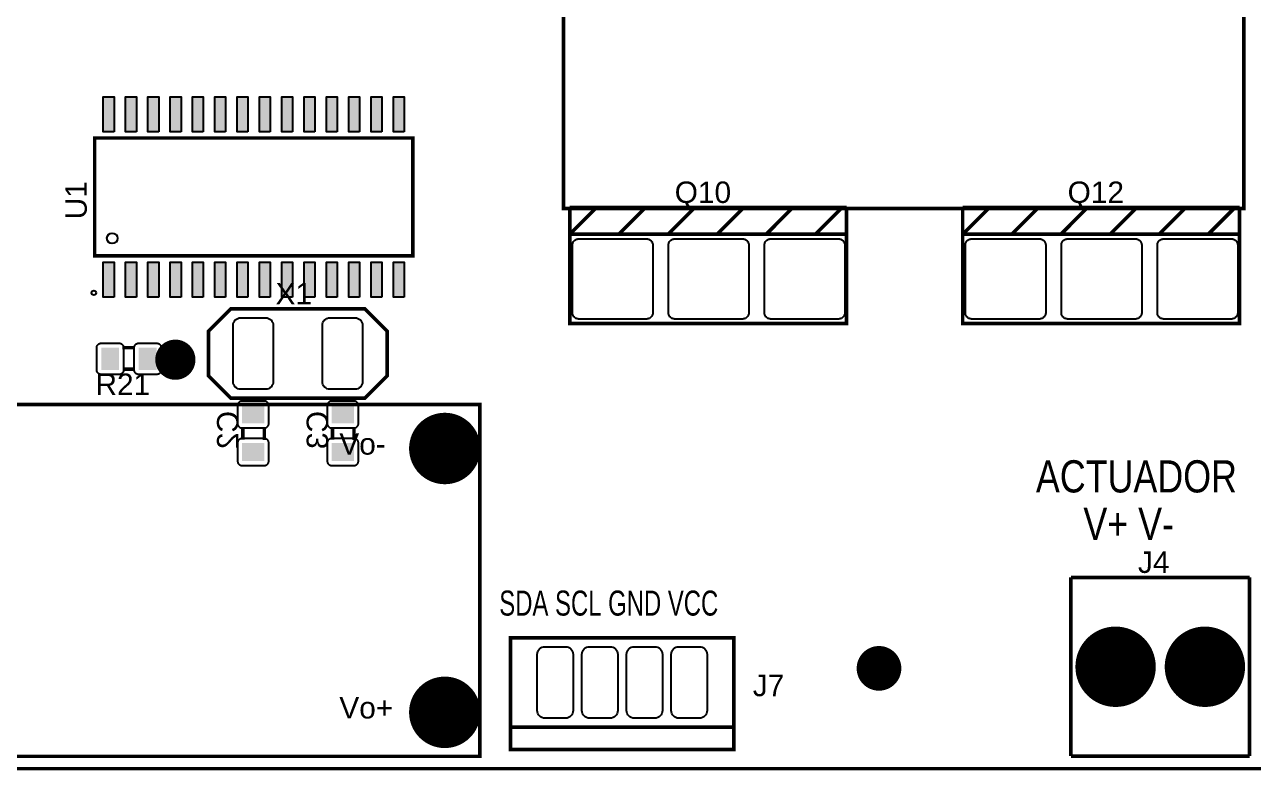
# Model space of a CAD drawing. Header units: inches. Extents: x -4.04 to 4.04, y -1.96 to 1.96.
# Drawn here: x -0.459 to 2.293, y -1.963 to -0.293 of the extents above; entities that cross this region are included whole.
import ezdxf

# ---------------------------------------------------------------- set-up
doc = ezdxf.new("R2010")
doc.units = ezdxf.units.IN
doc.layers.get('0').update_dxf_attribs({"linetype": 'CONTINUOUS'})

# ---------------------------------------------------------------- blocks, each defined once
blk = doc.blocks.new('RPAD')
blk.add_trace([(-0.5, -0.5), (-0.5, 0.5), (0.5, -0.5), (0.5, 0.5)])
blk = doc.blocks.new('EPAD')
at = {"const_width": 0.5}
blk.add_lwpolyline([(-0.25, 0, 1), (0.25, 0, 1)], format="xyb", close=True, dxfattribs=at)

msp = doc.modelspace()

# ---------------------------------------------------------------- linework, layer by layer
for points, const_width in [([(-4.033465, -1.958661), (4.033465, -1.958661), (4.033465, 1.950787), (-4.033465, 1.950787), (-4.033465, -1.958661)], 0.008), ([(-4.033465, -1.958661), (4.033465, -1.958661), (4.033465, 1.950787), (-4.033465, 1.950787), (-4.033465, -1.958661)], 0.008), ([(-4.033465, -1.958661), (4.033465, -1.958661), (4.033465, 1.950787), (-4.033465, 1.950787), (-4.033465, -1.958661)], 0.008), ([(0.748367, -0.70506), (2.271989, -0.70506), (2.271989, 0.279192), (0.748367, 0.279192), (0.748367, -0.70506)], 0.008), ([(0.748367, -0.70506), (2.271989, -0.70506), (2.271989, 0.279192), (0.748367, 0.279192), (0.748367, -0.70506)], 0.008), ([(0.748367, -0.70506), (2.271989, -0.70506), (2.271989, 0.279192), (0.748367, 0.279192), (0.748367, -0.70506)], 0.008), ([(0.410827, -0.811024), (0.410827, -0.547244), (-0.301772, -0.547244), (-0.301772, -0.811024), (0.410827, -0.811024)], 0.007874), ([(0.410827, -0.811024), (0.410827, -0.547244), (-0.301772, -0.547244), (-0.301772, -0.811024), (0.410827, -0.811024)], 0.007874), ([(0.410827, -0.811024), (0.410827, -0.547244), (-0.301772, -0.547244), (-0.301772, -0.811024), (0.410827, -0.811024)], 0.007874), ([(0.76217, -0.70254), (1.38217, -0.70254)], 0.008), ([(0.76217, -0.76254), (0.82217, -0.70254)], 0.008), ([(0.76217, -0.76254), (0.76217, -0.70254)], 0.008), ([(0.76217, -0.70254), (1.38217, -0.70254)], 0.008), ([(0.76217, -0.76254), (0.82217, -0.70254)], 0.008), ([(0.76217, -0.76254), (0.76217, -0.70254)], 0.008), ([(0.76217, -0.70254), (1.38217, -0.70254)], 0.008), ([(0.76217, -0.76254), (0.82217, -0.70254)], 0.008), ([(0.76217, -0.76254), (0.76217, -0.70254)], 0.008), ([(0.87217, -0.76254), (0.93217, -0.70254)], 0.008), ([(0.87217, -0.76254), (0.93217, -0.70254)], 0.008), ([(0.87217, -0.76254), (0.93217, -0.70254)], 0.008), ([(0.98217, -0.76254), (1.04217, -0.70254)], 0.008), ([(0.98217, -0.76254), (1.04217, -0.70254)], 0.008), ([(0.98217, -0.76254), (1.04217, -0.70254)], 0.008), ([(1.09217, -0.76254), (1.15217, -0.70254)], 0.008), ([(1.09217, -0.76254), (1.15217, -0.70254)], 0.008), ([(1.09217, -0.76254), (1.15217, -0.70254)], 0.008), ([(1.20217, -0.76254), (1.26217, -0.70254)], 0.008), ([(1.20217, -0.76254), (1.26217, -0.70254)], 0.008), ([(1.20217, -0.76254), (1.26217, -0.70254)], 0.008), ([(1.31217, -0.76254), (1.37217, -0.70254)], 0.008), ([(1.31217, -0.76254), (1.37217, -0.70254)], 0.008), ([(1.31217, -0.76254), (1.37217, -0.70254)], 0.008), ([(1.31217, -0.76254), (1.37217, -0.70254)], 0.008), ([(1.31217, -0.76254), (1.37217, -0.70254)], 0.008), ([(1.31217, -0.76254), (1.37217, -0.70254)], 0.008), ([(1.38217, -0.76254), (1.38217, -0.70254)], 0.008), ([(1.38217, -0.76254), (1.38217, -0.70254)], 0.008), ([(1.38217, -0.76254), (1.38217, -0.70254)], 0.008), ([(1.642091, -0.70254), (2.262091, -0.70254)], 0.008), ([(1.642091, -0.76254), (1.702091, -0.70254)], 0.008), ([(1.642091, -0.76254), (1.642091, -0.70254)], 0.008), ([(1.642091, -0.70254), (2.262091, -0.70254)], 0.008), ([(1.642091, -0.76254), (1.702091, -0.70254)], 0.008), ([(1.642091, -0.76254), (1.642091, -0.70254)], 0.008), ([(1.642091, -0.70254), (2.262091, -0.70254)], 0.008), ([(1.642091, -0.76254), (1.702091, -0.70254)], 0.008), ([(1.642091, -0.76254), (1.642091, -0.70254)], 0.008), ([(1.752091, -0.76254), (1.812091, -0.70254)], 0.008), ([(1.752091, -0.76254), (1.812091, -0.70254)], 0.008), ([(1.752091, -0.76254), (1.812091, -0.70254)], 0.008), ([(1.862091, -0.76254), (1.922091, -0.70254)], 0.008), ([(1.862091, -0.76254), (1.922091, -0.70254)], 0.008), ([(1.862091, -0.76254), (1.922091, -0.70254)], 0.008), ([(1.972091, -0.76254), (2.032091, -0.70254)], 0.008), ([(1.972091, -0.76254), (2.032091, -0.70254)], 0.008), ([(1.972091, -0.76254), (2.032091, -0.70254)], 0.008), ([(2.082091, -0.76254), (2.142091, -0.70254)], 0.008), ([(2.082091, -0.76254), (2.142091, -0.70254)], 0.008), ([(2.082091, -0.76254), (2.142091, -0.70254)], 0.008), ([(2.192091, -0.76254), (2.252091, -0.70254)], 0.008), ([(2.192091, -0.76254), (2.252091, -0.70254)], 0.008), ([(2.192091, -0.76254), (2.252091, -0.70254)], 0.008), ([(2.192091, -0.76254), (2.252091, -0.70254)], 0.008), ([(2.192091, -0.76254), (2.252091, -0.70254)], 0.008), ([(2.192091, -0.76254), (2.252091, -0.70254)], 0.008), ([(2.262091, -0.76254), (2.262091, -0.70254)], 0.008), ([(2.262091, -0.76254), (2.262091, -0.70254)], 0.008), ([(2.262091, -0.76254), (2.262091, -0.70254)], 0.008), ([(0.76217, -0.76254), (1.38217, -0.76254), (1.38217, -0.96254), (0.76217, -0.96254), (0.76217, -0.76254)], 0.008), ([(0.76217, -0.76254), (1.38217, -0.76254), (1.38217, -0.96254), (0.76217, -0.96254), (0.76217, -0.76254)], 0.008), ([(0.76217, -0.76254), (1.38217, -0.76254), (1.38217, -0.96254), (0.76217, -0.96254), (0.76217, -0.76254)], 0.008), ([(1.642091, -0.76254), (2.262091, -0.76254), (2.262091, -0.96254), (1.642091, -0.96254), (1.642091, -0.76254)], 0.008), ([(1.642091, -0.76254), (2.262091, -0.76254), (2.262091, -0.96254), (1.642091, -0.96254), (1.642091, -0.76254)], 0.008), ([(1.642091, -0.76254), (2.262091, -0.76254), (2.262091, -0.96254), (1.642091, -0.96254), (1.642091, -0.76254)], 0.008), ([(0.00315, -0.929528), (0.30315, -0.929528), (0.35315, -0.979528), (0.35315, -1.079528), (0.30315, -1.129528), (0.00315, -1.129528), (-0.04685, -1.079528), (-0.04685, -0.979528), (0.00315, -0.929528)], 0.008), ([(0.00315, -0.929528), (0.30315, -0.929528), (0.35315, -0.979528), (0.35315, -1.079528), (0.30315, -1.129528), (0.00315, -1.129528), (-0.04685, -1.079528), (-0.04685, -0.979528), (0.00315, -0.929528)], 0.008), ([(0.00315, -0.929528), (0.30315, -0.929528), (0.35315, -0.979528), (0.35315, -1.079528), (0.30315, -1.129528), (0.00315, -1.129528), (-0.04685, -1.079528), (-0.04685, -0.979528), (0.00315, -0.929528)], 0.008), ([(-0.212071, -1.016339), (-0.240071, -1.016339)], 0.008), ([(-0.212071, -1.016339), (-0.240071, -1.016339)], 0.008), ([(-0.212071, -1.016339), (-0.240071, -1.016339)], 0.008), ([(-0.212071, -1.064339), (-0.239071, -1.064339)], 0.008), ([(-0.212071, -1.064339), (-0.239071, -1.064339)], 0.008), ([(-0.212071, -1.064339), (-0.239071, -1.064339)], 0.008), ([(-0.777559, -1.931102), (0.561024, -1.931102), (0.561024, -1.143701), (-0.777559, -1.143701), (-0.777559, -1.931102)], 0.008), ([(-0.777559, -1.931102), (0.561024, -1.931102), (0.561024, -1.143701), (-0.777559, -1.143701), (-0.777559, -1.931102)], 0.008), ([(-0.777559, -1.931102), (0.561024, -1.931102), (0.561024, -1.143701), (-0.777559, -1.143701), (-0.777559, -1.931102)], 0.008), ([(0.03015, -1.195), (0.03015, -1.222)], 0.008), ([(0.03015, -1.195), (0.03015, -1.222)], 0.008), ([(0.03015, -1.195), (0.03015, -1.222)], 0.008), ([(0.07815, -1.195), (0.07815, -1.223)], 0.008), ([(0.07815, -1.195), (0.07815, -1.223)], 0.008), ([(0.07815, -1.195), (0.07815, -1.223)], 0.008), ([(0.230937, -1.195), (0.230937, -1.222)], 0.008), ([(0.230937, -1.195), (0.230937, -1.222)], 0.008), ([(0.230937, -1.195), (0.230937, -1.222)], 0.008), ([(0.278937, -1.195), (0.278937, -1.223)], 0.008), ([(0.278937, -1.195), (0.278937, -1.223)], 0.008), ([(0.278937, -1.195), (0.278937, -1.223)], 0.008), ([(1.884587, -1.53065), (1.884587, -1.93065)], 0.008), ([(1.884587, -1.53065), (2.284587, -1.53065)], 0.008), ([(1.884587, -1.53065), (1.884587, -1.93065)], 0.008), ([(1.884587, -1.53065), (2.284587, -1.53065)], 0.008), ([(1.884587, -1.53065), (1.884587, -1.93065)], 0.008), ([(1.884587, -1.53065), (2.284587, -1.53065)], 0.008), ([(2.284587, -1.53065), (2.284587, -1.93065)], 0.008), ([(2.284587, -1.53065), (2.284587, -1.93065)], 0.008), ([(2.284587, -1.53065), (2.284587, -1.93065)], 0.008), ([(0.629528, -1.915748), (1.129528, -1.915748), (1.129528, -1.665748), (0.629528, -1.665748), (0.629528, -1.915748)], 0.008), ([(0.629528, -1.915748), (1.129528, -1.915748), (1.129528, -1.665748), (0.629528, -1.665748), (0.629528, -1.915748)], 0.008), ([(0.629528, -1.915748), (1.129528, -1.915748), (1.129528, -1.665748), (0.629528, -1.665748), (0.629528, -1.915748)], 0.008), ([(1.129528, -1.865748), (0.629528, -1.865748)], 0.008), ([(1.129528, -1.865748), (0.629528, -1.865748)], 0.008), ([(1.129528, -1.865748), (0.629528, -1.865748)], 0.008), ([(1.884587, -1.93065), (2.284587, -1.93065)], 0.008), ([(1.884587, -1.93065), (2.284587, -1.93065)], 0.008), ([(1.884587, -1.93065), (2.284587, -1.93065)], 0.008)]:
    msp.add_lwpolyline(points, dxfattribs=dict(const_width=const_width))
for points in [[(-0.258472, -0.533594), (-0.282472, -0.533594), (-0.282472, -0.454594), (-0.258472, -0.454594), (-0.258472, -0.533594)], [(-0.208472, -0.533594), (-0.232472, -0.533594), (-0.232472, -0.454594), (-0.208472, -0.454594), (-0.208472, -0.533594)], [(-0.158472, -0.533594), (-0.182472, -0.533594), (-0.182472, -0.454594), (-0.158472, -0.454594), (-0.158472, -0.533594)], [(-0.108472, -0.533594), (-0.132472, -0.533594), (-0.132472, -0.454594), (-0.108472, -0.454594), (-0.108472, -0.533594)], [(-0.058472, -0.533594), (-0.082472, -0.533594), (-0.082472, -0.454594), (-0.058472, -0.454594), (-0.058472, -0.533594)], [(-0.008472, -0.533594), (-0.032472, -0.533594), (-0.032472, -0.454594), (-0.008472, -0.454594), (-0.008472, -0.533594)], [(0.041528, -0.533594), (0.017528, -0.533594), (0.017528, -0.454594), (0.041528, -0.454594), (0.041528, -0.533594)], [(0.091528, -0.533594), (0.067528, -0.533594), (0.067528, -0.454594), (0.091528, -0.454594), (0.091528, -0.533594)], [(0.141528, -0.533594), (0.117528, -0.533594), (0.117528, -0.454594), (0.141528, -0.454594), (0.141528, -0.533594)], [(0.191528, -0.533594), (0.167528, -0.533594), (0.167528, -0.454594), (0.191528, -0.454594), (0.191528, -0.533594)], [(0.241528, -0.533594), (0.217528, -0.533594), (0.217528, -0.454594), (0.241528, -0.454594), (0.241528, -0.533594)], [(0.291528, -0.533594), (0.267528, -0.533594), (0.267528, -0.454594), (0.291528, -0.454594), (0.291528, -0.533594)], [(0.341528, -0.533594), (0.317528, -0.533594), (0.317528, -0.454594), (0.341528, -0.454594), (0.341528, -0.533594)], [(0.391528, -0.533594), (0.367528, -0.533594), (0.367528, -0.454594), (0.391528, -0.454594), (0.391528, -0.533594)], [(0.78317, -0.77254), (0.93317, -0.77254), (0.934729, -0.772616), (0.936237, -0.772839), (0.937687, -0.773202), (0.939073, -0.773697), (0.940388, -0.77432), (0.941624, -0.775061), (0.942775, -0.775916), (0.943834, -0.776876), (0.944794, -0.777935), (0.945649, -0.779086), (0.946391, -0.780322), (0.947013, -0.781637), (0.947509, -0.783023), (0.947872, -0.784473), (0.948094, -0.785981), (0.94817, -0.78754), (0.94817, -0.93754), (0.948094, -0.939099), (0.947872, -0.940607), (0.947509, -0.942057), (0.947013, -0.943443), (0.946391, -0.944758), (0.945649, -0.945994), (0.944794, -0.947145), (0.943834, -0.948204), (0.942775, -0.949164), (0.941624, -0.950019), (0.940388, -0.950761), (0.939073, -0.951383), (0.937687, -0.951879), (0.936237, -0.952242), (0.934729, -0.952465), (0.93317, -0.95254), (0.78317, -0.95254), (0.781611, -0.952465), (0.780103, -0.952242), (0.778653, -0.951879), (0.777267, -0.951383), (0.775952, -0.950761), (0.774716, -0.950019), (0.773565, -0.949164), (0.772506, -0.948204), (0.771546, -0.947145), (0.770691, -0.945994), (0.76995, -0.944758), (0.769327, -0.943443), (0.768831, -0.942057), (0.768469, -0.940607), (0.768246, -0.939099), (0.76817, -0.93754), (0.76817, -0.78754), (0.768246, -0.785981), (0.768469, -0.784473), (0.768831, -0.783023), (0.769327, -0.781637), (0.76995, -0.780322), (0.770691, -0.779086), (0.771546, -0.777935), (0.772506, -0.776876), (0.773565, -0.775916), (0.774716, -0.775061), (0.775952, -0.77432), (0.777267, -0.773697), (0.778653, -0.773202), (0.780103, -0.772839), (0.781611, -0.772616), (0.78317, -0.77254)], [(0.99817, -0.77254), (1.14817, -0.77254), (1.149729, -0.772616), (1.151237, -0.772839), (1.152687, -0.773202), (1.154073, -0.773697), (1.155388, -0.77432), (1.156624, -0.775061), (1.157775, -0.775916), (1.158834, -0.776876), (1.159794, -0.777935), (1.160649, -0.779086), (1.161391, -0.780322), (1.162013, -0.781637), (1.162509, -0.783023), (1.162872, -0.784473), (1.163094, -0.785981), (1.16317, -0.78754), (1.16317, -0.93754), (1.163094, -0.939099), (1.162872, -0.940607), (1.162509, -0.942057), (1.162013, -0.943443), (1.161391, -0.944758), (1.160649, -0.945994), (1.159794, -0.947145), (1.158834, -0.948204), (1.157775, -0.949164), (1.156624, -0.950019), (1.155388, -0.950761), (1.154073, -0.951383), (1.152687, -0.951879), (1.151237, -0.952242), (1.149729, -0.952465), (1.14817, -0.95254), (0.99817, -0.95254), (0.996611, -0.952465), (0.995103, -0.952242), (0.993653, -0.951879), (0.992267, -0.951383), (0.990952, -0.950761), (0.989716, -0.950019), (0.988565, -0.949164), (0.987506, -0.948204), (0.986546, -0.947145), (0.985691, -0.945994), (0.98495, -0.944758), (0.984327, -0.943443), (0.983831, -0.942057), (0.983469, -0.940607), (0.983246, -0.939099), (0.98317, -0.93754), (0.98317, -0.78754), (0.983246, -0.785981), (0.983469, -0.784473), (0.983831, -0.783023), (0.984327, -0.781637), (0.98495, -0.780322), (0.985691, -0.779086), (0.986546, -0.777935), (0.987506, -0.776876), (0.988565, -0.775916), (0.989716, -0.775061), (0.990952, -0.77432), (0.992267, -0.773697), (0.993653, -0.773202), (0.995103, -0.772839), (0.996611, -0.772616), (0.99817, -0.77254)], [(1.21317, -0.77254), (1.36317, -0.77254), (1.364729, -0.772616), (1.366237, -0.772839), (1.367687, -0.773202), (1.369073, -0.773697), (1.370388, -0.77432), (1.371624, -0.775061), (1.372775, -0.775916), (1.373834, -0.776876), (1.374794, -0.777935), (1.375649, -0.779086), (1.376391, -0.780322), (1.377013, -0.781637), (1.377509, -0.783023), (1.377872, -0.784473), (1.378094, -0.785981), (1.37817, -0.78754), (1.37817, -0.93754), (1.378094, -0.939099), (1.377872, -0.940607), (1.377509, -0.942057), (1.377013, -0.943443), (1.376391, -0.944758), (1.375649, -0.945994), (1.374794, -0.947145), (1.373834, -0.948204), (1.372775, -0.949164), (1.371624, -0.950019), (1.370388, -0.950761), (1.369073, -0.951383), (1.367687, -0.951879), (1.366237, -0.952242), (1.364729, -0.952465), (1.36317, -0.95254), (1.21317, -0.95254), (1.211611, -0.952465), (1.210103, -0.952242), (1.208653, -0.951879), (1.207267, -0.951383), (1.205952, -0.950761), (1.204716, -0.950019), (1.203565, -0.949164), (1.202506, -0.948204), (1.201546, -0.947145), (1.200691, -0.945994), (1.19995, -0.944758), (1.199327, -0.943443), (1.198831, -0.942057), (1.198469, -0.940607), (1.198246, -0.939099), (1.19817, -0.93754), (1.19817, -0.78754), (1.198246, -0.785981), (1.198469, -0.784473), (1.198831, -0.783023), (1.199327, -0.781637), (1.19995, -0.780322), (1.200691, -0.779086), (1.201546, -0.777935), (1.202506, -0.776876), (1.203565, -0.775916), (1.204716, -0.775061), (1.205952, -0.77432), (1.207267, -0.773697), (1.208653, -0.773202), (1.210103, -0.772839), (1.211611, -0.772616), (1.21317, -0.77254)], [(1.663091, -0.77254), (1.813091, -0.77254), (1.81465, -0.772616), (1.816158, -0.772839), (1.817609, -0.773202), (1.818994, -0.773697), (1.820309, -0.77432), (1.821545, -0.775061), (1.822696, -0.775916), (1.823756, -0.776876), (1.824716, -0.777935), (1.82557, -0.779086), (1.826312, -0.780322), (1.826934, -0.781637), (1.82743, -0.783023), (1.827793, -0.784473), (1.828016, -0.785981), (1.828091, -0.78754), (1.828091, -0.93754), (1.828016, -0.939099), (1.827793, -0.940607), (1.82743, -0.942057), (1.826934, -0.943443), (1.826312, -0.944758), (1.82557, -0.945994), (1.824716, -0.947145), (1.823756, -0.948204), (1.822696, -0.949164), (1.821545, -0.950019), (1.820309, -0.950761), (1.818994, -0.951383), (1.817609, -0.951879), (1.816158, -0.952242), (1.81465, -0.952465), (1.813091, -0.95254), (1.663091, -0.95254), (1.661532, -0.952465), (1.660024, -0.952242), (1.658574, -0.951879), (1.657188, -0.951383), (1.655874, -0.950761), (1.654637, -0.950019), (1.653486, -0.949164), (1.652427, -0.948204), (1.651467, -0.947145), (1.650613, -0.945994), (1.649871, -0.944758), (1.649248, -0.943443), (1.648752, -0.942057), (1.64839, -0.940607), (1.648167, -0.939099), (1.648091, -0.93754), (1.648091, -0.78754), (1.648167, -0.785981), (1.64839, -0.784473), (1.648752, -0.783023), (1.649248, -0.781637), (1.649871, -0.780322), (1.650613, -0.779086), (1.651467, -0.777935), (1.652427, -0.776876), (1.653486, -0.775916), (1.654637, -0.775061), (1.655874, -0.77432), (1.657188, -0.773697), (1.658574, -0.773202), (1.660024, -0.772839), (1.661532, -0.772616), (1.663091, -0.77254)], [(1.878091, -0.77254), (2.028091, -0.77254), (2.02965, -0.772616), (2.031158, -0.772839), (2.032609, -0.773202), (2.033994, -0.773697), (2.035309, -0.77432), (2.036545, -0.775061), (2.037696, -0.775916), (2.038756, -0.776876), (2.039716, -0.777935), (2.04057, -0.779086), (2.041312, -0.780322), (2.041934, -0.781637), (2.04243, -0.783023), (2.042793, -0.784473), (2.043016, -0.785981), (2.043091, -0.78754), (2.043091, -0.93754), (2.043016, -0.939099), (2.042793, -0.940607), (2.04243, -0.942057), (2.041934, -0.943443), (2.041312, -0.944758), (2.04057, -0.945994), (2.039716, -0.947145), (2.038756, -0.948204), (2.037696, -0.949164), (2.036545, -0.950019), (2.035309, -0.950761), (2.033994, -0.951383), (2.032609, -0.951879), (2.031158, -0.952242), (2.02965, -0.952465), (2.028091, -0.95254), (1.878091, -0.95254), (1.876532, -0.952465), (1.875024, -0.952242), (1.873574, -0.951879), (1.872188, -0.951383), (1.870874, -0.950761), (1.869637, -0.950019), (1.868486, -0.949164), (1.867427, -0.948204), (1.866467, -0.947145), (1.865613, -0.945994), (1.864871, -0.944758), (1.864248, -0.943443), (1.863752, -0.942057), (1.86339, -0.940607), (1.863167, -0.939099), (1.863091, -0.93754), (1.863091, -0.78754), (1.863167, -0.785981), (1.86339, -0.784473), (1.863752, -0.783023), (1.864248, -0.781637), (1.864871, -0.780322), (1.865613, -0.779086), (1.866467, -0.777935), (1.867427, -0.776876), (1.868486, -0.775916), (1.869637, -0.775061), (1.870874, -0.77432), (1.872188, -0.773697), (1.873574, -0.773202), (1.875024, -0.772839), (1.876532, -0.772616), (1.878091, -0.77254)], [(2.093091, -0.77254), (2.243091, -0.77254), (2.24465, -0.772616), (2.246158, -0.772839), (2.247609, -0.773202), (2.248994, -0.773697), (2.250309, -0.77432), (2.251545, -0.775061), (2.252696, -0.775916), (2.253756, -0.776876), (2.254716, -0.777935), (2.25557, -0.779086), (2.256312, -0.780322), (2.256934, -0.781637), (2.25743, -0.783023), (2.257793, -0.784473), (2.258016, -0.785981), (2.258091, -0.78754), (2.258091, -0.93754), (2.258016, -0.939099), (2.257793, -0.940607), (2.25743, -0.942057), (2.256934, -0.943443), (2.256312, -0.944758), (2.25557, -0.945994), (2.254716, -0.947145), (2.253756, -0.948204), (2.252696, -0.949164), (2.251545, -0.950019), (2.250309, -0.950761), (2.248994, -0.951383), (2.247609, -0.951879), (2.246158, -0.952242), (2.24465, -0.952465), (2.243091, -0.95254), (2.093091, -0.95254), (2.091532, -0.952465), (2.090024, -0.952242), (2.088574, -0.951879), (2.087188, -0.951383), (2.085874, -0.950761), (2.084637, -0.950019), (2.083486, -0.949164), (2.082427, -0.948204), (2.081467, -0.947145), (2.080613, -0.945994), (2.079871, -0.944758), (2.079248, -0.943443), (2.078752, -0.942057), (2.07839, -0.940607), (2.078167, -0.939099), (2.078091, -0.93754), (2.078091, -0.78754), (2.078167, -0.785981), (2.07839, -0.784473), (2.078752, -0.783023), (2.079248, -0.781637), (2.079871, -0.780322), (2.080613, -0.779086), (2.081467, -0.777935), (2.082427, -0.776876), (2.083486, -0.775916), (2.084637, -0.775061), (2.085874, -0.77432), (2.087188, -0.773697), (2.088574, -0.773202), (2.090024, -0.772839), (2.091532, -0.772616), (2.093091, -0.77254)], [(-0.258472, -0.903673), (-0.282472, -0.903673), (-0.282472, -0.824673), (-0.258472, -0.824673), (-0.258472, -0.903673)], [(-0.208472, -0.903673), (-0.232472, -0.903673), (-0.232472, -0.824673), (-0.208472, -0.824673), (-0.208472, -0.903673)], [(-0.158472, -0.903673), (-0.182472, -0.903673), (-0.182472, -0.824673), (-0.158472, -0.824673), (-0.158472, -0.903673)], [(-0.108472, -0.903673), (-0.132472, -0.903673), (-0.132472, -0.824673), (-0.108472, -0.824673), (-0.108472, -0.903673)], [(-0.058472, -0.903673), (-0.082472, -0.903673), (-0.082472, -0.824673), (-0.058472, -0.824673), (-0.058472, -0.903673)], [(-0.008472, -0.903673), (-0.032472, -0.903673), (-0.032472, -0.824673), (-0.008472, -0.824673), (-0.008472, -0.903673)], [(0.041528, -0.903673), (0.017528, -0.903673), (0.017528, -0.824673), (0.041528, -0.824673), (0.041528, -0.903673)], [(0.091528, -0.903673), (0.067528, -0.903673), (0.067528, -0.824673), (0.091528, -0.824673), (0.091528, -0.903673)], [(0.141528, -0.903673), (0.117528, -0.903673), (0.117528, -0.824673), (0.141528, -0.824673), (0.141528, -0.903673)], [(0.191528, -0.903673), (0.167528, -0.903673), (0.167528, -0.824673), (0.191528, -0.824673), (0.191528, -0.903673)], [(0.241528, -0.903673), (0.217528, -0.903673), (0.217528, -0.824673), (0.241528, -0.824673), (0.241528, -0.903673)], [(0.291528, -0.903673), (0.267528, -0.903673), (0.267528, -0.824673), (0.291528, -0.824673), (0.291528, -0.903673)], [(0.341528, -0.903673), (0.317528, -0.903673), (0.317528, -0.824673), (0.341528, -0.824673), (0.341528, -0.903673)], [(0.391528, -0.903673), (0.367528, -0.903673), (0.367528, -0.824673), (0.391528, -0.824673), (0.391528, -0.903673)], [(0.02515, -0.949528), (0.08115, -0.949528), (0.084626, -0.949866), (0.08784, -0.950839), (0.090731, -0.952385), (0.093235, -0.954442), (0.095292, -0.956946), (0.096838, -0.959837), (0.097811, -0.963052), (0.09815, -0.966528), (0.09815, -1.092528), (0.097811, -1.096004), (0.096838, -1.099218), (0.095292, -1.102109), (0.093235, -1.104613), (0.090731, -1.10667), (0.08784, -1.108216), (0.084626, -1.109189), (0.08115, -1.109528), (0.02515, -1.109528), (0.021674, -1.109189), (0.018459, -1.108216), (0.015569, -1.10667), (0.013064, -1.104613), (0.011007, -1.102109), (0.009461, -1.099218), (0.008488, -1.096004), (0.00815, -1.092528), (0.00815, -0.966528), (0.008488, -0.963052), (0.009461, -0.959837), (0.011007, -0.956946), (0.013064, -0.954442), (0.015569, -0.952385), (0.018459, -0.950839), (0.021674, -0.949866), (0.02515, -0.949528)], [(0.22515, -0.949528), (0.28115, -0.949528), (0.284626, -0.949866), (0.28784, -0.950839), (0.290731, -0.952385), (0.293235, -0.954442), (0.295292, -0.956946), (0.296838, -0.959837), (0.297811, -0.963052), (0.29815, -0.966528), (0.29815, -1.092528), (0.297811, -1.096004), (0.296838, -1.099218), (0.295292, -1.102109), (0.293235, -1.104613), (0.290731, -1.10667), (0.28784, -1.108216), (0.284626, -1.109189), (0.28115, -1.109528), (0.22515, -1.109528), (0.221674, -1.109189), (0.218459, -1.108216), (0.215569, -1.10667), (0.213064, -1.104613), (0.211007, -1.102109), (0.209461, -1.099218), (0.208488, -1.096004), (0.20815, -1.092528), (0.20815, -0.966528), (0.208488, -0.963052), (0.209461, -0.959837), (0.211007, -0.956946), (0.213064, -0.954442), (0.215569, -0.952385), (0.218459, -0.950839), (0.221674, -0.949866), (0.22515, -0.949528)], [(-0.247071, -1.076339), (-0.287071, -1.076339), (-0.28811, -1.076288), (-0.289115, -1.07614), (-0.290082, -1.075898), (-0.291006, -1.075567), (-0.291883, -1.075152), (-0.292707, -1.074657), (-0.293474, -1.074088), (-0.29418, -1.073448), (-0.29482, -1.072742), (-0.29539, -1.071974), (-0.295884, -1.07115), (-0.296299, -1.070274), (-0.29663, -1.06935), (-0.296872, -1.068383), (-0.29702, -1.067378), (-0.297071, -1.066339), (-0.297071, -1.016339), (-0.29702, -1.015299), (-0.296872, -1.014294), (-0.29663, -1.013327), (-0.296299, -1.012403), (-0.295884, -1.011527), (-0.29539, -1.010703), (-0.29482, -1.009935), (-0.29418, -1.009229), (-0.293474, -1.008589), (-0.292707, -1.00802), (-0.291883, -1.007525), (-0.291006, -1.00711), (-0.290082, -1.00678), (-0.289115, -1.006537), (-0.28811, -1.006389), (-0.287071, -1.006339), (-0.247071, -1.006339), (-0.246031, -1.006389), (-0.245026, -1.006537), (-0.244059, -1.00678), (-0.243135, -1.00711), (-0.242259, -1.007525), (-0.241435, -1.00802), (-0.240667, -1.008589), (-0.239961, -1.009229), (-0.239321, -1.009935), (-0.238752, -1.010703), (-0.238257, -1.011527), (-0.237843, -1.012403), (-0.237512, -1.013327), (-0.23727, -1.014294), (-0.237121, -1.015299), (-0.237071, -1.016339), (-0.237071, -1.066339), (-0.237121, -1.067378), (-0.23727, -1.068383), (-0.237512, -1.06935), (-0.237843, -1.070274), (-0.238257, -1.07115), (-0.238752, -1.071974), (-0.239321, -1.072742), (-0.239961, -1.073448), (-0.240667, -1.074088), (-0.241435, -1.074657), (-0.242259, -1.075152), (-0.243135, -1.075567), (-0.244059, -1.075898), (-0.245026, -1.07614), (-0.246031, -1.076288), (-0.247071, -1.076339)], [(-0.163071, -1.076339), (-0.203071, -1.076339), (-0.20411, -1.076288), (-0.205115, -1.07614), (-0.206082, -1.075898), (-0.207006, -1.075567), (-0.207883, -1.075152), (-0.208707, -1.074657), (-0.209474, -1.074088), (-0.21018, -1.073448), (-0.21082, -1.072742), (-0.21139, -1.071974), (-0.211884, -1.07115), (-0.212299, -1.070274), (-0.21263, -1.06935), (-0.212872, -1.068383), (-0.21302, -1.067378), (-0.213071, -1.066339), (-0.213071, -1.016339), (-0.21302, -1.015299), (-0.212872, -1.014294), (-0.21263, -1.013327), (-0.212299, -1.012403), (-0.211884, -1.011527), (-0.21139, -1.010703), (-0.21082, -1.009935), (-0.21018, -1.009229), (-0.209474, -1.008589), (-0.208707, -1.00802), (-0.207883, -1.007525), (-0.207006, -1.00711), (-0.206082, -1.00678), (-0.205115, -1.006537), (-0.20411, -1.006389), (-0.203071, -1.006339), (-0.163071, -1.006339), (-0.162031, -1.006389), (-0.161026, -1.006537), (-0.160059, -1.00678), (-0.159135, -1.00711), (-0.158259, -1.007525), (-0.157435, -1.00802), (-0.156667, -1.008589), (-0.155961, -1.009229), (-0.155321, -1.009935), (-0.154752, -1.010703), (-0.154257, -1.011527), (-0.153843, -1.012403), (-0.153512, -1.013327), (-0.15327, -1.014294), (-0.153121, -1.015299), (-0.153071, -1.016339), (-0.153071, -1.066339), (-0.153121, -1.067378), (-0.15327, -1.068383), (-0.153512, -1.06935), (-0.153843, -1.070274), (-0.154257, -1.07115), (-0.154752, -1.071974), (-0.155321, -1.072742), (-0.155961, -1.073448), (-0.156667, -1.074088), (-0.157435, -1.074657), (-0.158259, -1.075152), (-0.159135, -1.075567), (-0.160059, -1.075898), (-0.161026, -1.07614), (-0.162031, -1.076288), (-0.163071, -1.076339)], [(0.01815, -1.146), (0.01815, -1.186), (0.0182, -1.187039), (0.018348, -1.188044), (0.018591, -1.189011), (0.018921, -1.189935), (0.019336, -1.190812), (0.019831, -1.191636), (0.0204, -1.192404), (0.02104, -1.193109), (0.021746, -1.19375), (0.022514, -1.194319), (0.023338, -1.194813), (0.024214, -1.195228), (0.025138, -1.195559), (0.026105, -1.195801), (0.02711, -1.19595), (0.02815, -1.196), (0.07815, -1.196), (0.079189, -1.19595), (0.080194, -1.195801), (0.081161, -1.195559), (0.082085, -1.195228), (0.082961, -1.194813), (0.083785, -1.194319), (0.084553, -1.19375), (0.085259, -1.193109), (0.085899, -1.192404), (0.086469, -1.191636), (0.086963, -1.190812), (0.087378, -1.189935), (0.087709, -1.189011), (0.087951, -1.188044), (0.088099, -1.187039), (0.08815, -1.186), (0.08815, -1.146), (0.088099, -1.144961), (0.087951, -1.143956), (0.087709, -1.142989), (0.087378, -1.142065), (0.086963, -1.141188), (0.086469, -1.140364), (0.085899, -1.139596), (0.085259, -1.138891), (0.084553, -1.13825), (0.083785, -1.137681), (0.082961, -1.137187), (0.082085, -1.136772), (0.081161, -1.136441), (0.080194, -1.136199), (0.079189, -1.13605), (0.07815, -1.136), (0.02815, -1.136), (0.02711, -1.13605), (0.026105, -1.136199), (0.025138, -1.136441), (0.024214, -1.136772), (0.023338, -1.137187), (0.022514, -1.137681), (0.021746, -1.13825), (0.02104, -1.138891), (0.0204, -1.139596), (0.019831, -1.140364), (0.019336, -1.141188), (0.018921, -1.142065), (0.018591, -1.142989), (0.018348, -1.143956), (0.0182, -1.144961), (0.01815, -1.146)], [(0.218937, -1.146), (0.218937, -1.186), (0.218987, -1.187039), (0.219136, -1.188044), (0.219378, -1.189011), (0.219709, -1.189935), (0.220123, -1.190812), (0.220618, -1.191636), (0.221187, -1.192404), (0.221828, -1.193109), (0.222534, -1.19375), (0.223301, -1.194319), (0.224125, -1.194813), (0.225002, -1.195228), (0.225926, -1.195559), (0.226893, -1.195801), (0.227898, -1.19595), (0.228937, -1.196), (0.278937, -1.196), (0.279976, -1.19595), (0.280981, -1.195801), (0.281948, -1.195559), (0.282872, -1.195228), (0.283749, -1.194813), (0.284573, -1.194319), (0.28534, -1.19375), (0.286046, -1.193109), (0.286687, -1.192404), (0.287256, -1.191636), (0.287751, -1.190812), (0.288165, -1.189935), (0.288496, -1.189011), (0.288738, -1.188044), (0.288887, -1.187039), (0.288937, -1.186), (0.288937, -1.146), (0.288887, -1.144961), (0.288738, -1.143956), (0.288496, -1.142989), (0.288165, -1.142065), (0.287751, -1.141188), (0.287256, -1.140364), (0.286687, -1.139596), (0.286046, -1.138891), (0.28534, -1.13825), (0.284573, -1.137681), (0.283749, -1.137187), (0.282872, -1.136772), (0.281948, -1.136441), (0.280981, -1.136199), (0.279976, -1.13605), (0.278937, -1.136), (0.228937, -1.136), (0.227898, -1.13605), (0.226893, -1.136199), (0.225926, -1.136441), (0.225002, -1.136772), (0.224125, -1.137187), (0.223301, -1.137681), (0.222534, -1.13825), (0.221828, -1.138891), (0.221187, -1.139596), (0.220618, -1.140364), (0.220123, -1.141188), (0.219709, -1.142065), (0.219378, -1.142989), (0.219136, -1.143956), (0.218987, -1.144961), (0.218937, -1.146)], [(0.01815, -1.23), (0.01815, -1.27), (0.0182, -1.271039), (0.018348, -1.272044), (0.018591, -1.273011), (0.018921, -1.273935), (0.019336, -1.274812), (0.019831, -1.275636), (0.0204, -1.276404), (0.02104, -1.277109), (0.021746, -1.27775), (0.022514, -1.278319), (0.023338, -1.278813), (0.024214, -1.279228), (0.025138, -1.279559), (0.026105, -1.279801), (0.02711, -1.27995), (0.02815, -1.28), (0.07815, -1.28), (0.079189, -1.27995), (0.080194, -1.279801), (0.081161, -1.279559), (0.082085, -1.279228), (0.082961, -1.278813), (0.083785, -1.278319), (0.084553, -1.27775), (0.085259, -1.277109), (0.085899, -1.276404), (0.086469, -1.275636), (0.086963, -1.274812), (0.087378, -1.273935), (0.087709, -1.273011), (0.087951, -1.272044), (0.088099, -1.271039), (0.08815, -1.27), (0.08815, -1.23), (0.088099, -1.228961), (0.087951, -1.227956), (0.087709, -1.226989), (0.087378, -1.226065), (0.086963, -1.225188), (0.086469, -1.224364), (0.085899, -1.223596), (0.085259, -1.222891), (0.084553, -1.22225), (0.083785, -1.221681), (0.082961, -1.221187), (0.082085, -1.220772), (0.081161, -1.220441), (0.080194, -1.220199), (0.079189, -1.22005), (0.07815, -1.22), (0.02815, -1.22), (0.02711, -1.22005), (0.026105, -1.220199), (0.025138, -1.220441), (0.024214, -1.220772), (0.023338, -1.221187), (0.022514, -1.221681), (0.021746, -1.22225), (0.02104, -1.222891), (0.0204, -1.223596), (0.019831, -1.224364), (0.019336, -1.225188), (0.018921, -1.226065), (0.018591, -1.226989), (0.018348, -1.227956), (0.0182, -1.228961), (0.01815, -1.23)], [(0.218937, -1.23), (0.218937, -1.27), (0.218987, -1.271039), (0.219136, -1.272044), (0.219378, -1.273011), (0.219709, -1.273935), (0.220123, -1.274812), (0.220618, -1.275636), (0.221187, -1.276404), (0.221828, -1.277109), (0.222534, -1.27775), (0.223301, -1.278319), (0.224125, -1.278813), (0.225002, -1.279228), (0.225926, -1.279559), (0.226893, -1.279801), (0.227898, -1.27995), (0.228937, -1.28), (0.278937, -1.28), (0.279976, -1.27995), (0.280981, -1.279801), (0.281948, -1.279559), (0.282872, -1.279228), (0.283749, -1.278813), (0.284573, -1.278319), (0.28534, -1.27775), (0.286046, -1.277109), (0.286687, -1.276404), (0.287256, -1.275636), (0.287751, -1.274812), (0.288165, -1.273935), (0.288496, -1.273011), (0.288738, -1.272044), (0.288887, -1.271039), (0.288937, -1.27), (0.288937, -1.23), (0.288887, -1.228961), (0.288738, -1.227956), (0.288496, -1.226989), (0.288165, -1.226065), (0.287751, -1.225188), (0.287256, -1.224364), (0.286687, -1.223596), (0.286046, -1.222891), (0.28534, -1.22225), (0.284573, -1.221681), (0.283749, -1.221187), (0.282872, -1.220772), (0.281948, -1.220441), (0.280981, -1.220199), (0.279976, -1.22005), (0.278937, -1.22), (0.228937, -1.22), (0.227898, -1.22005), (0.226893, -1.220199), (0.225926, -1.220441), (0.225002, -1.220772), (0.224125, -1.221187), (0.223301, -1.221681), (0.222534, -1.22225), (0.221828, -1.222891), (0.221187, -1.223596), (0.220618, -1.224364), (0.220123, -1.225188), (0.219709, -1.226065), (0.219378, -1.226989), (0.219136, -1.227956), (0.218987, -1.228961), (0.218937, -1.23)], [(0.752528, -1.845748), (0.706528, -1.845748), (0.703052, -1.84541), (0.699837, -1.844437), (0.696946, -1.842891), (0.694442, -1.840834), (0.692385, -1.838329), (0.690839, -1.835438), (0.689866, -1.832224), (0.689528, -1.828748), (0.689528, -1.702748), (0.689866, -1.699272), (0.690839, -1.696058), (0.692385, -1.693167), (0.694442, -1.690662), (0.696946, -1.688606), (0.699837, -1.687059), (0.703052, -1.686086), (0.706528, -1.685748), (0.752528, -1.685748), (0.756004, -1.686086), (0.759218, -1.687059), (0.762109, -1.688606), (0.764613, -1.690662), (0.76667, -1.693167), (0.768216, -1.696058), (0.769189, -1.699272), (0.769528, -1.702748), (0.769528, -1.828748), (0.769189, -1.832224), (0.768216, -1.835438), (0.76667, -1.838329), (0.764613, -1.840834), (0.762109, -1.842891), (0.759218, -1.844437), (0.756004, -1.84541), (0.752528, -1.845748)], [(0.852528, -1.845748), (0.806528, -1.845748), (0.803052, -1.84541), (0.799837, -1.844437), (0.796946, -1.842891), (0.794442, -1.840834), (0.792385, -1.838329), (0.790839, -1.835438), (0.789866, -1.832224), (0.789528, -1.828748), (0.789528, -1.702748), (0.789866, -1.699272), (0.790839, -1.696058), (0.792385, -1.693167), (0.794442, -1.690662), (0.796946, -1.688606), (0.799837, -1.687059), (0.803052, -1.686086), (0.806528, -1.685748), (0.852528, -1.685748), (0.856004, -1.686086), (0.859218, -1.687059), (0.862109, -1.688606), (0.864613, -1.690662), (0.86667, -1.693167), (0.868216, -1.696058), (0.869189, -1.699272), (0.869528, -1.702748), (0.869528, -1.828748), (0.869189, -1.832224), (0.868216, -1.835438), (0.86667, -1.838329), (0.864613, -1.840834), (0.862109, -1.842891), (0.859218, -1.844437), (0.856004, -1.84541), (0.852528, -1.845748)], [(0.952528, -1.845748), (0.906528, -1.845748), (0.903052, -1.84541), (0.899837, -1.844437), (0.896946, -1.842891), (0.894442, -1.840834), (0.892385, -1.838329), (0.890839, -1.835438), (0.889866, -1.832224), (0.889528, -1.828748), (0.889528, -1.702748), (0.889866, -1.699272), (0.890839, -1.696058), (0.892385, -1.693167), (0.894442, -1.690662), (0.896946, -1.688606), (0.899837, -1.687059), (0.903052, -1.686086), (0.906528, -1.685748), (0.952528, -1.685748), (0.956004, -1.686086), (0.959218, -1.687059), (0.962109, -1.688606), (0.964613, -1.690662), (0.96667, -1.693167), (0.968216, -1.696058), (0.969189, -1.699272), (0.969528, -1.702748), (0.969528, -1.828748), (0.969189, -1.832224), (0.968216, -1.835438), (0.96667, -1.838329), (0.964613, -1.840834), (0.962109, -1.842891), (0.959218, -1.844437), (0.956004, -1.84541), (0.952528, -1.845748)], [(1.052528, -1.845748), (1.006528, -1.845748), (1.003052, -1.84541), (0.999837, -1.844437), (0.996946, -1.842891), (0.994442, -1.840834), (0.992385, -1.838329), (0.990839, -1.835438), (0.989866, -1.832224), (0.989528, -1.828748), (0.989528, -1.702748), (0.989866, -1.699272), (0.990839, -1.696058), (0.992385, -1.693167), (0.994442, -1.690662), (0.996946, -1.688606), (0.999837, -1.687059), (1.003052, -1.686086), (1.006528, -1.685748), (1.052528, -1.685748), (1.056004, -1.686086), (1.059218, -1.687059), (1.062109, -1.688606), (1.064613, -1.690662), (1.06667, -1.693167), (1.068216, -1.696058), (1.069189, -1.699272), (1.069528, -1.702748), (1.069528, -1.828748), (1.069189, -1.832224), (1.068216, -1.835438), (1.06667, -1.838329), (1.064613, -1.840834), (1.062109, -1.842891), (1.059218, -1.844437), (1.056004, -1.84541), (1.052528, -1.845748)]]:
    msp.add_lwpolyline(points, close=True)
for centre, radius in [((-0.262402, -0.771654), 0.011811), ((-0.262402, -0.771654), 0.011811), ((-0.262402, -0.771654), 0.011811), ((-0.30374, -0.893701), 0.004921), ((-0.30374, -0.893701), 0.004921), ((-0.30374, -0.893701), 0.004921)]:
    msp.add_circle(centre, radius)

# ---------------------------------------------------------------- block references
for p, xscale, yscale, rotation in [((-0.270472, -0.494094), 0.024, 0.079, 180), ((-0.220472, -0.494094), 0.024, 0.079, 180), ((-0.170472, -0.494094), 0.024, 0.079, 180), ((-0.120472, -0.494094), 0.024, 0.079, 180), ((-0.070472, -0.494094), 0.024, 0.079, 180), ((-0.020472, -0.494094), 0.024, 0.079, 180), ((0.029528, -0.494094), 0.024, 0.079, 180), ((0.079528, -0.494094), 0.024, 0.079, 180), ((0.129528, -0.494094), 0.024, 0.079, 180), ((0.179528, -0.494094), 0.024, 0.079, 180), ((0.229528, -0.494094), 0.024, 0.079, 180), ((0.279528, -0.494094), 0.024, 0.079, 180), ((0.329528, -0.494094), 0.024, 0.079, 180), ((0.379528, -0.494094), 0.024, 0.079, 180), ((-0.270472, -0.864173), 0.024, 0.079, 180), ((-0.220472, -0.864173), 0.024, 0.079, 180), ((-0.170472, -0.864173), 0.024, 0.079, 180), ((-0.120472, -0.864173), 0.024, 0.079, 180), ((-0.070472, -0.864173), 0.024, 0.079, 180), ((-0.020472, -0.864173), 0.024, 0.079, 180), ((0.029528, -0.864173), 0.024, 0.079, 180), ((0.079528, -0.864173), 0.024, 0.079, 180), ((0.129528, -0.864173), 0.024, 0.079, 180), ((0.179528, -0.864173), 0.024, 0.079, 180), ((0.229528, -0.864173), 0.024, 0.079, 180), ((0.279528, -0.864173), 0.024, 0.079, 180), ((0.329528, -0.864173), 0.024, 0.079, 180), ((0.379528, -0.864173), 0.024, 0.079, 180), ((-0.267071, -1.041339), 0.04, 0.05, 180), ((-0.183071, -1.041339), 0.04, 0.05, 180), ((0.05315, -1.166), 0.04, 0.05, 90), ((0.253937, -1.166), 0.04, 0.05, 90), ((0.05315, -1.25), 0.04, 0.05, 90), ((0.253937, -1.25), 0.04, 0.05, 90)]:
    msp.add_blockref('RPAD', p, dxfattribs=dict(xscale=xscale, yscale=yscale, rotation=rotation))
for p, xscale, yscale in [((-0.121117, -1.043368), 0.09, 0.09), ((0.482283, -1.242126), 0.16, 0.16), ((1.984587, -1.73065), 0.18, 0.18), ((2.184587, -1.73065), 0.18, 0.18), ((1.454724, -1.734252), 0.1, 0.1), ((0.482283, -1.832677), 0.16, 0.16)]:
    msp.add_blockref('EPAD', p, dxfattribs=dict(xscale=xscale, yscale=yscale))

# ---------------------------------------------------------------- texts
at = {"width": 1.041667}
msp.add_text('U1', height=0.048, rotation=90, dxfattribs=at).set_placement((-0.319583, -0.729134))
msp.add_text('U1', height=0.048, rotation=90, dxfattribs=at).set_placement((-0.319583, -0.729134))
msp.add_text('U1', height=0.048, rotation=90, dxfattribs=at).set_placement((-0.319583, -0.729134))
for s, height, width, p in [('Q10', 0.048, 1.041667, (0.99717, -0.69254)), ('Q10', 0.048, 1.041667, (0.99717, -0.69254)), ('Q10', 0.048, 1.041667, (0.99717, -0.69254)), ('Q12', 0.048, 1.041667, (1.877091, -0.69254)), ('Q12', 0.048, 1.041667, (1.877091, -0.69254)), ('Q12', 0.048, 1.041667, (1.877091, -0.69254)), ('X1', 0.048, 1.041667, (0.10315, -0.919528)), ('X1', 0.048, 1.041667, (0.10315, -0.919528)), ('X1', 0.048, 1.041667, (0.10315, -0.919528)), ('R21', 0.048, 1.041667, (-0.300071, -1.122339)), ('R21', 0.048, 1.041667, (-0.300071, -1.122339)), ('R21', 0.048, 1.041667, (-0.300071, -1.122339)), ('Vo-', 0.048, 1.041667, (0.246063, -1.255811)), ('Vo-', 0.048, 1.041667, (0.246063, -1.255811)), ('Vo-', 0.048, 1.041667, (0.246063, -1.255811)), ('ACTUADOR', 0.072, 0.833333, (1.806181, -1.340469)), ('ACTUADOR', 0.072, 0.833333, (1.806181, -1.340469)), ('ACTUADOR', 0.072, 0.833333, (1.806181, -1.340469)), ('V+ V-', 0.072, 0.833333, (1.912481, -1.446769)), ('V+ V-', 0.072, 0.833333, (1.912481, -1.446769)), ('V+ V-', 0.072, 0.833333, (1.912481, -1.446769)), ('J4', 0.048, 1.041667, (2.034587, -1.52065)), ('J4', 0.048, 1.041667, (2.034587, -1.52065)), ('J4', 0.048, 1.041667, (2.034587, -1.52065)), ('SDA SCL GND VCC', 0.056, 0.714286, (0.604331, -1.61615)), ('SDA SCL GND VCC', 0.056, 0.714286, (0.604331, -1.61615)), ('SDA SCL GND VCC', 0.056, 0.714286, (0.604331, -1.61615)), ('J7', 0.048, 1.041667, (1.172047, -1.796583)), ('J7', 0.048, 1.041667, (1.172047, -1.796583)), ('J7', 0.048, 1.041667, (1.172047, -1.796583)), ('Vo+', 0.048, 1.041667, (0.246063, -1.846362)), ('Vo+', 0.048, 1.041667, (0.246063, -1.846362)), ('Vo+', 0.048, 1.041667, (0.246063, -1.846362))]:
    msp.add_text(s, height=height, dxfattribs=dict(width=width)).set_placement(p)
at = {"text_generation_flag": 2, "width": 1.041667}
for s, p in [('C2', (0.02015, -1.158)), ('C2', (0.02015, -1.158)), ('C2', (0.02015, -1.158)), ('C3', (0.220937, -1.158)), ('C3', (0.220937, -1.158)), ('C3', (0.220937, -1.158))]:
    msp.add_text(s, height=0.048, rotation=90, dxfattribs=at).set_placement(p)

doc.saveas('drawing.dxf')
